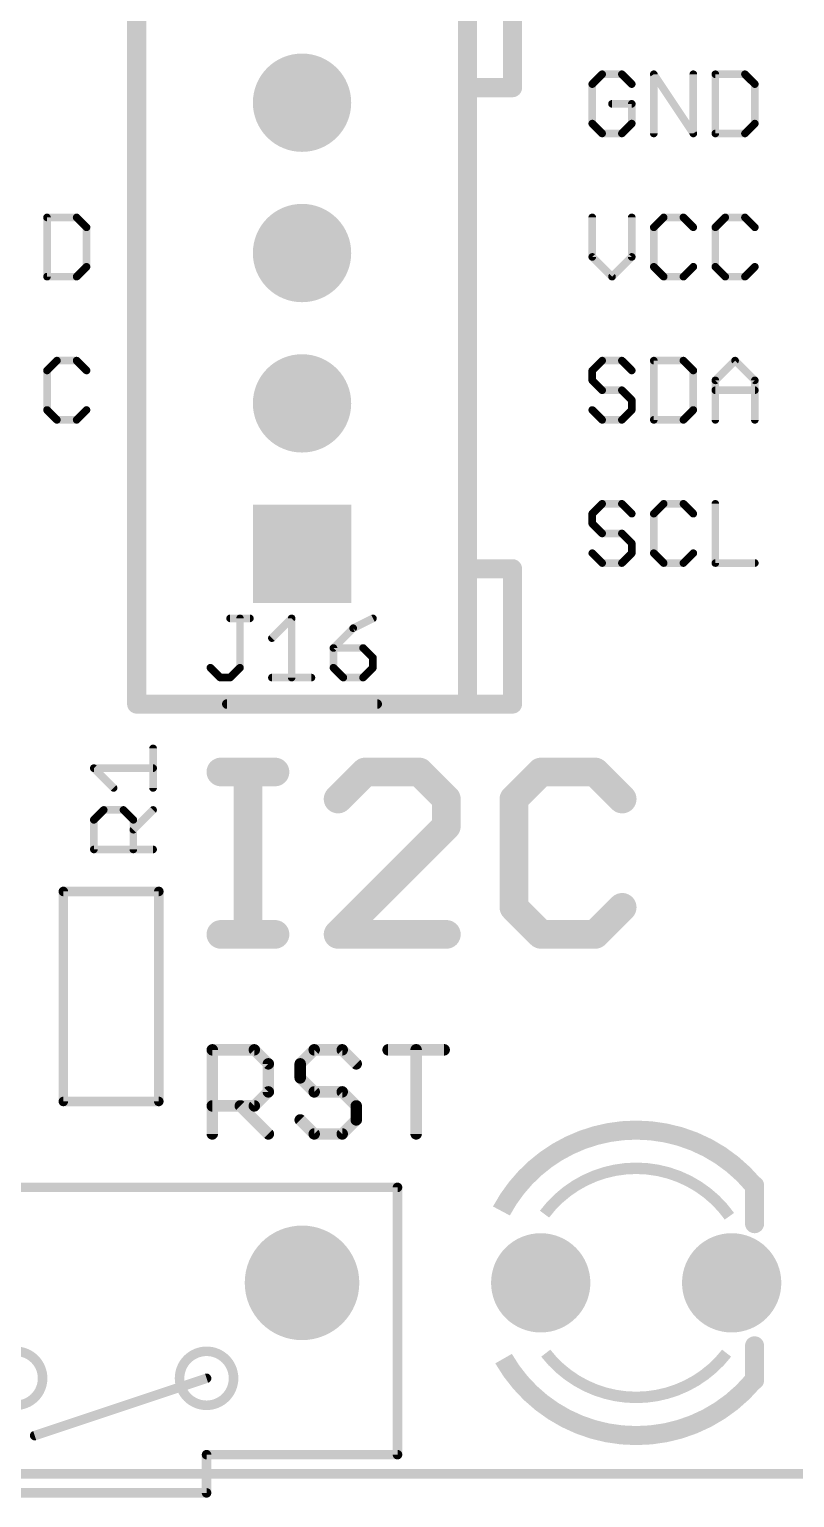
# Model space of a CAD drawing. Header units: inches. Extents: x 0 to 2.7, y -0.05 to 2.1.
# Drawn here: x 0.582 to 0.983, y -0.013 to 0.757 of the extents above; entities that cross this region are included whole.
import ezdxf

# ---------------------------------------------------------------- set-up
doc = ezdxf.new("R2010")
doc.units = ezdxf.units.IN
doc.header["$MEASUREMENT"] = 0
doc.layers.get('0').update_dxf_attribs({"linetype": 'CONTINUOUS'})
for name, color, linetype in [('17', 94, 'CONTINUOUS'), ('21', 251, 'CONTINUOUS'), ('25', 251, 'CONTINUOUS')]:
    doc.layers.add(name, color=color, linetype=linetype)
doc.layers.get('0').off()

# ---------------------------------------------------------------- blocks, each defined once
blk = doc.blocks.new('SQUAREP')
blk.add_solid([(-0.5, -0.5), (0.5, -0.5), (-0.5, 0.5), (0.5, 0.5)])
blk = doc.blocks.new('ROUNDP')
at = {"const_width": 0.5}
blk.add_lwpolyline([(0, -0.25, 1), (0, 0.25, 1), (0, -0.25)], format="xyb", dxfattribs=at)

msp = doc.modelspace()

# ---------------------------------------------------------------- linework, layer by layer
at = {"layer": '21'}
for points, const_width in [([(0.638386, 0.40315), (0.638386, 0.79685)], 0.01), ([(0.811614, 0.725984), (0.811614, 0.79685)], 0.01), ([(0.835236, 0.725984), (0.835236, 0.79685)], 0.01), ([(0.811614, 0.474016), (0.811614, 0.725984)], 0.01), ([(0.811614, 0.725984), (0.835236, 0.725984)], 0.01), ([(0.882171, 0.733026), (0.877, 0.727855)], 0.004), ([(0.892513, 0.733026), (0.882171, 0.733026)], 0.004), ([(0.897684, 0.727855), (0.892513, 0.733026)], 0.004), ([(0.909227, 0.702), (0.909227, 0.733026)], 0.004), ([(0.909227, 0.733026), (0.929912, 0.702)], 0.004), ([(0.929912, 0.702), (0.929912, 0.733026)], 0.004), ([(0.941455, 0.733026), (0.941455, 0.702)], 0.004), ([(0.956968, 0.733026), (0.941455, 0.733026)], 0.004), ([(0.962139, 0.727855), (0.956968, 0.733026)], 0.004), ([(0.877, 0.727855), (0.877, 0.707171)], 0.004), ([(0.962139, 0.707171), (0.962139, 0.727855)], 0.004), ([(0.897684, 0.717513), (0.887342, 0.717513)], 0.004), ([(0.897684, 0.707171), (0.897684, 0.717513)], 0.004), ([(0.877, 0.707171), (0.882171, 0.702)], 0.004), ([(0.892513, 0.702), (0.897684, 0.707171)], 0.004), ([(0.956968, 0.702), (0.962139, 0.707171)], 0.004), ([(0.882171, 0.702), (0.892513, 0.702)], 0.004), ([(0.941455, 0.702), (0.956968, 0.702)], 0.004), ([(0.591455, 0.658026), (0.591455, 0.627)], 0.004), ([(0.606968, 0.658026), (0.591455, 0.658026)], 0.004), ([(0.612139, 0.652855), (0.606968, 0.658026)], 0.004), ([(0.612139, 0.632171), (0.612139, 0.652855)], 0.004), ([(0.877, 0.658026), (0.877, 0.637342)], 0.004), ([(0.897684, 0.637342), (0.897684, 0.658026)], 0.004), ([(0.914398, 0.658026), (0.909227, 0.652855)], 0.004), ([(0.909227, 0.652855), (0.909227, 0.632171)], 0.004), ([(0.924741, 0.658026), (0.914398, 0.658026)], 0.004), ([(0.929912, 0.652855), (0.924741, 0.658026)], 0.004), ([(0.946626, 0.658026), (0.941455, 0.652855)], 0.004), ([(0.941455, 0.652855), (0.941455, 0.632171)], 0.004), ([(0.956968, 0.658026), (0.946626, 0.658026)], 0.004), ([(0.962139, 0.652855), (0.956968, 0.658026)], 0.004), ([(0.877, 0.637342), (0.887342, 0.627)], 0.004), ([(0.887342, 0.627), (0.897684, 0.637342)], 0.004), ([(0.606968, 0.627), (0.612139, 0.632171)], 0.004), ([(0.909227, 0.632171), (0.914398, 0.627)], 0.004), ([(0.924741, 0.627), (0.929912, 0.632171)], 0.004), ([(0.941455, 0.632171), (0.946626, 0.627)], 0.004), ([(0.956968, 0.627), (0.962139, 0.632171)], 0.004), ([(0.591455, 0.627), (0.606968, 0.627)], 0.004), ([(0.914398, 0.627), (0.924741, 0.627)], 0.004), ([(0.946626, 0.627), (0.956968, 0.627)], 0.004), ([(0.596626, 0.583026), (0.591455, 0.577855)], 0.004), ([(0.606968, 0.583026), (0.596626, 0.583026)], 0.004), ([(0.612139, 0.577855), (0.606968, 0.583026)], 0.004), ([(0.882171, 0.583026), (0.877, 0.577855)], 0.004), ([(0.892513, 0.583026), (0.882171, 0.583026)], 0.004), ([(0.897684, 0.577855), (0.892513, 0.583026)], 0.004), ([(0.909227, 0.583026), (0.909227, 0.552)], 0.004), ([(0.924741, 0.583026), (0.909227, 0.583026)], 0.004), ([(0.929912, 0.577855), (0.924741, 0.583026)], 0.004), ([(0.941455, 0.572684), (0.951797, 0.583026)], 0.004), ([(0.951797, 0.583026), (0.962139, 0.572684)], 0.004), ([(0.591455, 0.577855), (0.591455, 0.557171)], 0.004), ([(0.877, 0.577855), (0.877, 0.572684)], 0.004), ([(0.929912, 0.557171), (0.929912, 0.577855)], 0.004), ([(0.877, 0.572684), (0.882171, 0.567513)], 0.004), ([(0.882171, 0.567513), (0.892513, 0.567513)], 0.004), ([(0.892513, 0.567513), (0.897684, 0.562342)], 0.004), ([(0.941455, 0.552), (0.941455, 0.572684)], 0.004), ([(0.941455, 0.567513), (0.962139, 0.567513)], 0.004), ([(0.962139, 0.572684), (0.962139, 0.552)], 0.004), ([(0.897684, 0.562342), (0.897684, 0.557171)], 0.004), ([(0.591455, 0.557171), (0.596626, 0.552)], 0.004), ([(0.596626, 0.552), (0.606968, 0.552)], 0.004), ([(0.606968, 0.552), (0.612139, 0.557171)], 0.004), ([(0.882171, 0.552), (0.877, 0.557171)], 0.004), ([(0.892513, 0.552), (0.882171, 0.552)], 0.004), ([(0.897684, 0.557171), (0.892513, 0.552)], 0.004), ([(0.909227, 0.552), (0.924741, 0.552)], 0.004), ([(0.924741, 0.552), (0.929912, 0.557171)], 0.004), ([(0.882171, 0.508026), (0.877, 0.502855)], 0.004), ([(0.892513, 0.508026), (0.882171, 0.508026)], 0.004), ([(0.897684, 0.502855), (0.892513, 0.508026)], 0.004), ([(0.914398, 0.508026), (0.909227, 0.502855)], 0.004), ([(0.924741, 0.508026), (0.914398, 0.508026)], 0.004), ([(0.929912, 0.502855), (0.924741, 0.508026)], 0.004), ([(0.941455, 0.508026), (0.941455, 0.477)], 0.004), ([(0.877, 0.502855), (0.877, 0.497684)], 0.004), ([(0.909227, 0.502855), (0.909227, 0.482171)], 0.004), ([(0.877, 0.497684), (0.882171, 0.492513)], 0.004), ([(0.882171, 0.492513), (0.892513, 0.492513)], 0.004), ([(0.892513, 0.492513), (0.897684, 0.487342)], 0.004), ([(0.897684, 0.487342), (0.897684, 0.482171)], 0.004), ([(0.811614, 0.40315), (0.811614, 0.474016)], 0.01), ([(0.835236, 0.474016), (0.811614, 0.474016)], 0.01), ([(0.835236, 0.40315), (0.835236, 0.474016)], 0.01), ([(0.882171, 0.477), (0.877, 0.482171)], 0.004), ([(0.892513, 0.477), (0.882171, 0.477)], 0.004), ([(0.897684, 0.482171), (0.892513, 0.477)], 0.004), ([(0.909227, 0.482171), (0.914398, 0.477)], 0.004), ([(0.914398, 0.477), (0.924741, 0.477)], 0.004), ([(0.924741, 0.477), (0.929912, 0.482171)], 0.004), ([(0.941455, 0.477), (0.962139, 0.477)], 0.004), ([(0.638386, 0.40315), (0.811614, 0.40315)], 0.01), ([(0.811614, 0.40315), (0.835236, 0.40315)], 0.01), ([(0.68563, 0.40315), (0.76437, 0.40315)], 0.005), ([(0.6825, 0.367573), (0.710858, 0.367573)], 0.015), ([(0.696679, 0.2825), (0.696679, 0.367573)], 0.015), ([(0.758064, 0.367573), (0.743886, 0.353394)], 0.015), ([(0.786422, 0.367573), (0.758064, 0.367573)], 0.015), ([(0.800601, 0.353394), (0.786422, 0.367573)], 0.015), ([(0.850143, 0.367573), (0.835964, 0.353394)], 0.015), ([(0.878501, 0.367573), (0.850143, 0.367573)], 0.015), ([(0.892679, 0.353394), (0.878501, 0.367573)], 0.015), ([(0.800601, 0.339215), (0.800601, 0.353394)], 0.015), ([(0.835964, 0.353394), (0.835964, 0.296679)], 0.015), ([(0.743886, 0.2825), (0.800601, 0.339215)], 0.015), ([(0.6, 0.195), (0.6, 0.305)], 0.005), ([(0.6, 0.305), (0.65, 0.305)], 0.005), ([(0.65, 0.305), (0.65, 0.195)], 0.005), ([(0.835964, 0.296679), (0.850143, 0.2825)], 0.015), ([(0.878501, 0.2825), (0.892679, 0.296679)], 0.015), ([(0.6825, 0.2825), (0.710858, 0.2825)], 0.015), ([(0.800601, 0.2825), (0.743886, 0.2825)], 0.015), ([(0.850143, 0.2825), (0.878501, 0.2825)], 0.015), ([(0.65, 0.195), (0.6, 0.195)], 0.005), ([(0.962, 0.151), (0.962, 0.131)], 0.01), ([(0.475, 0.15), (0.775, 0.15)], 0.005), ([(0.775, 0.15), (0.775, 0.01)], 0.005), ([(0.962, 0.049), (0.962, 0.067)], 0.01), ([(0.675, 0.05), (0.585, 0.02)], 0.005), ([(0.775, 0.01), (0.675, 0.01)], 0.005), ([(0.675, 0.01), (0.675, -0.01)], 0.005), ([(2.6, 0), (0, 0)], 0.005), ([(0.675, -0.01), (0.575, -0.01)], 0.005)]:
    msp.add_lwpolyline(points, dxfattribs=dict(at, const_width=const_width))
for points, const_width in [([(0.814114, 0.725984, 1), (0.809114, 0.725984)], 0.005), ([(0.811614, 0.728484, 1), (0.811614, 0.723484)], 0.005), ([(0.835236, 0.723484, 1), (0.835236, 0.728484)], 0.005), ([(0.882171, 0.734026, 1), (0.882171, 0.732026)], 0.002), ([(0.882878, 0.732319, 1), (0.881464, 0.733734)], 0.002), ([(0.89322, 0.733734, 1), (0.891806, 0.732319)], 0.002), ([(0.892513, 0.732026, 1), (0.892513, 0.734026)], 0.002), ([(0.91006, 0.733581, 1), (0.908395, 0.732472)], 0.002), ([(0.910227, 0.733026, 1), (0.908227, 0.733026)], 0.002), ([(0.930912, 0.733026, 1), (0.928912, 0.733026)], 0.002), ([(0.942455, 0.733026, 1), (0.940455, 0.733026)], 0.002), ([(0.941455, 0.734026, 1), (0.941455, 0.732026)], 0.002), ([(0.957675, 0.733734, 1), (0.956261, 0.732319)], 0.002), ([(0.956968, 0.732026, 1), (0.956968, 0.734026)], 0.002), ([(0.809114, 0.725984, 1), (0.814114, 0.725984)], 0.005), ([(0.832736, 0.725984, 1), (0.837736, 0.725984)], 0.005), ([(0.878, 0.727855, 1), (0.876, 0.727855)], 0.002), ([(0.876293, 0.728562, 1), (0.877707, 0.727148)], 0.002), ([(0.896977, 0.727148, 1), (0.898391, 0.728562)], 0.002), ([(0.963139, 0.727855, 1), (0.961139, 0.727855)], 0.002), ([(0.961432, 0.727148, 1), (0.962846, 0.728562)], 0.002), ([(0.887342, 0.718513, 1), (0.887342, 0.716513)], 0.002), ([(0.898684, 0.717513, 1), (0.896684, 0.717513)], 0.002), ([(0.897684, 0.716513, 1), (0.897684, 0.718513)], 0.002), ([(0.877707, 0.707878, 1), (0.876293, 0.706464)], 0.002), ([(0.876, 0.707171, 1), (0.878, 0.707171)], 0.002), ([(0.896684, 0.707171, 1), (0.898684, 0.707171)], 0.002), ([(0.898391, 0.706464, 1), (0.896977, 0.707878)], 0.002), ([(0.961139, 0.707171, 1), (0.963139, 0.707171)], 0.002), ([(0.962846, 0.706464, 1), (0.961432, 0.707878)], 0.002), ([(0.882171, 0.703, 1), (0.882171, 0.701)], 0.002), ([(0.881464, 0.701293, 1), (0.882878, 0.702707)], 0.002), ([(0.891806, 0.702707, 1), (0.89322, 0.701293)], 0.002), ([(0.892513, 0.701, 1), (0.892513, 0.703)], 0.002), ([(0.908227, 0.702, 1), (0.910227, 0.702)], 0.002), ([(0.928912, 0.702, 1), (0.930912, 0.702)], 0.002), ([(0.92908, 0.701445, 1), (0.930744, 0.702555)], 0.002), ([(0.941455, 0.703, 1), (0.941455, 0.701)], 0.002), ([(0.940455, 0.702, 1), (0.942455, 0.702)], 0.002), ([(0.956261, 0.702707, 1), (0.957675, 0.701293)], 0.002), ([(0.956968, 0.701, 1), (0.956968, 0.703)], 0.002), ([(0.592455, 0.658026, 1), (0.590455, 0.658026)], 0.002), ([(0.591455, 0.659026, 1), (0.591455, 0.657026)], 0.002), ([(0.607675, 0.658734, 1), (0.606261, 0.657319)], 0.002), ([(0.606968, 0.657026, 1), (0.606968, 0.659026)], 0.002), ([(0.613139, 0.652855, 1), (0.611139, 0.652855)], 0.002), ([(0.611432, 0.652148, 1), (0.612846, 0.653562)], 0.002), ([(0.878, 0.658026, 1), (0.876, 0.658026)], 0.002), ([(0.898684, 0.658026, 1), (0.896684, 0.658026)], 0.002), ([(0.910227, 0.652855, 1), (0.908227, 0.652855)], 0.002), ([(0.90852, 0.653562, 1), (0.909935, 0.652148)], 0.002), ([(0.914398, 0.659026, 1), (0.914398, 0.657026)], 0.002), ([(0.915106, 0.657319, 1), (0.913691, 0.658734)], 0.002), ([(0.925448, 0.658734, 1), (0.924034, 0.657319)], 0.002), ([(0.924741, 0.657026, 1), (0.924741, 0.659026)], 0.002), ([(0.929205, 0.652148, 1), (0.930619, 0.653562)], 0.002), ([(0.942455, 0.652855, 1), (0.940455, 0.652855)], 0.002), ([(0.940748, 0.653562, 1), (0.942162, 0.652148)], 0.002), ([(0.946626, 0.659026, 1), (0.946626, 0.657026)], 0.002), ([(0.947333, 0.657319, 1), (0.945919, 0.658734)], 0.002), ([(0.957675, 0.658734, 1), (0.956261, 0.657319)], 0.002), ([(0.956968, 0.657026, 1), (0.956968, 0.659026)], 0.002), ([(0.961432, 0.652148, 1), (0.962846, 0.653562)], 0.002), ([(0.877707, 0.638049, 1), (0.876293, 0.636635)], 0.002), ([(0.876, 0.637342, 1), (0.878, 0.637342)], 0.002), ([(0.896684, 0.637342, 1), (0.898684, 0.637342)], 0.002), ([(0.898391, 0.636635, 1), (0.896977, 0.638049)], 0.002), ([(0.611139, 0.632171, 1), (0.613139, 0.632171)], 0.002), ([(0.612846, 0.631464, 1), (0.611432, 0.632878)], 0.002), ([(0.909935, 0.632878, 1), (0.90852, 0.631464)], 0.002), ([(0.908227, 0.632171, 1), (0.910227, 0.632171)], 0.002), ([(0.930619, 0.631464, 1), (0.929205, 0.632878)], 0.002), ([(0.942162, 0.632878, 1), (0.940748, 0.631464)], 0.002), ([(0.940455, 0.632171, 1), (0.942455, 0.632171)], 0.002), ([(0.962846, 0.631464, 1), (0.961432, 0.632878)], 0.002), ([(0.591455, 0.628, 1), (0.591455, 0.626)], 0.002), ([(0.590455, 0.627, 1), (0.592455, 0.627)], 0.002), ([(0.606261, 0.627707, 1), (0.607675, 0.626293)], 0.002), ([(0.606968, 0.626, 1), (0.606968, 0.628)], 0.002), ([(0.886635, 0.627707, 1), (0.888049, 0.626293)], 0.002), ([(0.886635, 0.626293, 1), (0.888049, 0.627707)], 0.002), ([(0.914398, 0.628, 1), (0.914398, 0.626)], 0.002), ([(0.913691, 0.626293, 1), (0.915106, 0.627707)], 0.002), ([(0.924034, 0.627707, 1), (0.925448, 0.626293)], 0.002), ([(0.924741, 0.626, 1), (0.924741, 0.628)], 0.002), ([(0.946626, 0.628, 1), (0.946626, 0.626)], 0.002), ([(0.945919, 0.626293, 1), (0.947333, 0.627707)], 0.002), ([(0.956261, 0.627707, 1), (0.957675, 0.626293)], 0.002), ([(0.956968, 0.626, 1), (0.956968, 0.628)], 0.002), ([(0.596626, 0.584026, 1), (0.596626, 0.582026)], 0.002), ([(0.597333, 0.582319, 1), (0.595919, 0.583734)], 0.002), ([(0.607675, 0.583734, 1), (0.606261, 0.582319)], 0.002), ([(0.606968, 0.582026, 1), (0.606968, 0.584026)], 0.002), ([(0.882171, 0.584026, 1), (0.882171, 0.582026)], 0.002), ([(0.882878, 0.582319, 1), (0.881464, 0.583734)], 0.002), ([(0.89322, 0.583734, 1), (0.891806, 0.582319)], 0.002), ([(0.892513, 0.582026, 1), (0.892513, 0.584026)], 0.002), ([(0.910227, 0.583026, 1), (0.908227, 0.583026)], 0.002), ([(0.909227, 0.584026, 1), (0.909227, 0.582026)], 0.002), ([(0.925448, 0.583734, 1), (0.924034, 0.582319)], 0.002), ([(0.924741, 0.582026, 1), (0.924741, 0.584026)], 0.002), ([(0.952504, 0.583734, 1), (0.95109, 0.582319)], 0.002), ([(0.952504, 0.582319, 1), (0.95109, 0.583734)], 0.002), ([(0.592455, 0.577855, 1), (0.590455, 0.577855)], 0.002), ([(0.590748, 0.578562, 1), (0.592162, 0.577148)], 0.002), ([(0.611432, 0.577148, 1), (0.612846, 0.578562)], 0.002), ([(0.878, 0.577855, 1), (0.876, 0.577855)], 0.002), ([(0.876293, 0.578562, 1), (0.877707, 0.577148)], 0.002), ([(0.896977, 0.577148, 1), (0.898391, 0.578562)], 0.002), ([(0.930912, 0.577855, 1), (0.928912, 0.577855)], 0.002), ([(0.929205, 0.577148, 1), (0.930619, 0.578562)], 0.002), ([(0.877707, 0.573391, 1), (0.876293, 0.571977)], 0.002), ([(0.876, 0.572684, 1), (0.878, 0.572684)], 0.002), ([(0.882171, 0.568513, 1), (0.882171, 0.566513)], 0.002), ([(0.881464, 0.566806, 1), (0.882878, 0.56822)], 0.002), ([(0.89322, 0.56822, 1), (0.891806, 0.566806)], 0.002), ([(0.892513, 0.566513, 1), (0.892513, 0.568513)], 0.002), ([(0.942455, 0.572684, 1), (0.940455, 0.572684)], 0.002), ([(0.940748, 0.573391, 1), (0.942162, 0.571977)], 0.002), ([(0.941455, 0.568513, 1), (0.941455, 0.566513)], 0.002), ([(0.963139, 0.572684, 1), (0.961139, 0.572684)], 0.002), ([(0.961432, 0.571977, 1), (0.962846, 0.573391)], 0.002), ([(0.962139, 0.566513, 1), (0.962139, 0.568513)], 0.002), ([(0.898684, 0.562342, 1), (0.896684, 0.562342)], 0.002), ([(0.896977, 0.561635, 1), (0.898391, 0.563049)], 0.002), ([(0.592162, 0.557878, 1), (0.590748, 0.556464)], 0.002), ([(0.590455, 0.557171, 1), (0.592455, 0.557171)], 0.002), ([(0.596626, 0.553, 1), (0.596626, 0.551)], 0.002), ([(0.595919, 0.551293, 1), (0.597333, 0.552707)], 0.002), ([(0.606261, 0.552707, 1), (0.607675, 0.551293)], 0.002), ([(0.606968, 0.551, 1), (0.606968, 0.553)], 0.002), ([(0.612846, 0.556464, 1), (0.611432, 0.557878)], 0.002), ([(0.877707, 0.557878, 1), (0.876293, 0.556464)], 0.002), ([(0.882171, 0.553, 1), (0.882171, 0.551)], 0.002), ([(0.881464, 0.551293, 1), (0.882878, 0.552707)], 0.002), ([(0.891806, 0.552707, 1), (0.89322, 0.551293)], 0.002), ([(0.892513, 0.551, 1), (0.892513, 0.553)], 0.002), ([(0.896684, 0.557171, 1), (0.898684, 0.557171)], 0.002), ([(0.898391, 0.556464, 1), (0.896977, 0.557878)], 0.002), ([(0.909227, 0.553, 1), (0.909227, 0.551)], 0.002), ([(0.924034, 0.552707, 1), (0.925448, 0.551293)], 0.002), ([(0.924741, 0.551, 1), (0.924741, 0.553)], 0.002), ([(0.928912, 0.557171, 1), (0.930912, 0.557171)], 0.002), ([(0.930619, 0.556464, 1), (0.929205, 0.557878)], 0.002), ([(0.908227, 0.552, 1), (0.910227, 0.552)], 0.002), ([(0.940455, 0.552, 1), (0.942455, 0.552)], 0.002), ([(0.961139, 0.552, 1), (0.963139, 0.552)], 0.002), ([(0.882171, 0.509026, 1), (0.882171, 0.507026)], 0.002), ([(0.882878, 0.507319, 1), (0.881464, 0.508734)], 0.002), ([(0.89322, 0.508734, 1), (0.891806, 0.507319)], 0.002), ([(0.892513, 0.507026, 1), (0.892513, 0.509026)], 0.002), ([(0.914398, 0.509026, 1), (0.914398, 0.507026)], 0.002), ([(0.915106, 0.507319, 1), (0.913691, 0.508734)], 0.002), ([(0.925448, 0.508734, 1), (0.924034, 0.507319)], 0.002), ([(0.924741, 0.507026, 1), (0.924741, 0.509026)], 0.002), ([(0.942455, 0.508026, 1), (0.940455, 0.508026)], 0.002), ([(0.878, 0.502855, 1), (0.876, 0.502855)], 0.002), ([(0.876293, 0.503562, 1), (0.877707, 0.502148)], 0.002), ([(0.896977, 0.502148, 1), (0.898391, 0.503562)], 0.002), ([(0.910227, 0.502855, 1), (0.908227, 0.502855)], 0.002), ([(0.90852, 0.503562, 1), (0.909935, 0.502148)], 0.002), ([(0.929205, 0.502148, 1), (0.930619, 0.503562)], 0.002), ([(0.877707, 0.498391, 1), (0.876293, 0.496977)], 0.002), ([(0.876, 0.497684, 1), (0.878, 0.497684)], 0.002), ([(0.882171, 0.493513, 1), (0.882171, 0.491513)], 0.002), ([(0.881464, 0.491806, 1), (0.882878, 0.49322)], 0.002), ([(0.89322, 0.49322, 1), (0.891806, 0.491806)], 0.002), ([(0.892513, 0.491513, 1), (0.892513, 0.493513)], 0.002), ([(0.898684, 0.487342, 1), (0.896684, 0.487342)], 0.002), ([(0.896977, 0.486635, 1), (0.898391, 0.488049)], 0.002), ([(0.814114, 0.474016, 1), (0.809114, 0.474016)], 0.005), ([(0.811614, 0.476516, 1), (0.811614, 0.471516)], 0.005), ([(0.837736, 0.474016, 1), (0.832736, 0.474016)], 0.005), ([(0.835236, 0.471516, 1), (0.835236, 0.476516)], 0.005), ([(0.877707, 0.482878, 1), (0.876293, 0.481464)], 0.002), ([(0.882171, 0.478, 1), (0.882171, 0.476)], 0.002), ([(0.881464, 0.476293, 1), (0.882878, 0.477707)], 0.002), ([(0.891806, 0.477707, 1), (0.89322, 0.476293)], 0.002), ([(0.892513, 0.476, 1), (0.892513, 0.478)], 0.002), ([(0.896684, 0.482171, 1), (0.898684, 0.482171)], 0.002), ([(0.898391, 0.481464, 1), (0.896977, 0.482878)], 0.002), ([(0.909935, 0.482878, 1), (0.90852, 0.481464)], 0.002), ([(0.908227, 0.482171, 1), (0.910227, 0.482171)], 0.002), ([(0.914398, 0.478, 1), (0.914398, 0.476)], 0.002), ([(0.913691, 0.476293, 1), (0.915106, 0.477707)], 0.002), ([(0.924034, 0.477707, 1), (0.925448, 0.476293)], 0.002), ([(0.924741, 0.476, 1), (0.924741, 0.478)], 0.002), ([(0.930619, 0.481464, 1), (0.929205, 0.482878)], 0.002), ([(0.941455, 0.478, 1), (0.941455, 0.476)], 0.002), ([(0.940455, 0.477, 1), (0.942455, 0.477)], 0.002), ([(0.962139, 0.476, 1), (0.962139, 0.478)], 0.002), ([(0.809114, 0.474016, 1), (0.814114, 0.474016)], 0.005), ([(0.638386, 0.40565, 1), (0.638386, 0.40065)], 0.005), ([(0.811614, 0.40565, 1), (0.811614, 0.40065)], 0.005), ([(0.811614, 0.40065, 1), (0.811614, 0.40565)], 0.005), ([(0.835236, 0.40065, 1), (0.835236, 0.40565)], 0.005), ([(0.635886, 0.40315, 1), (0.640886, 0.40315)], 0.005), ([(0.68563, 0.4044, 1), (0.68563, 0.4019)], 0.0025), ([(0.76437, 0.4019, 1), (0.76437, 0.4044)], 0.0025), ([(0.809114, 0.40315, 1), (0.814114, 0.40315)], 0.005), ([(0.832736, 0.40315, 1), (0.837736, 0.40315)], 0.005), ([(0.6825, 0.371323, 1), (0.6825, 0.363823)], 0.0075), ([(0.700429, 0.367573, 1), (0.692929, 0.367573)], 0.0075), ([(0.710858, 0.363823, 1), (0.710858, 0.371323)], 0.0075), ([(0.758064, 0.371323, 1), (0.758064, 0.363823)], 0.0075), ([(0.760716, 0.364921, 1), (0.755413, 0.370224)], 0.0075), ([(0.789074, 0.370224, 1), (0.78377, 0.364921)], 0.0075), ([(0.786422, 0.363823, 1), (0.786422, 0.371323)], 0.0075), ([(0.850143, 0.371323, 1), (0.850143, 0.363823)], 0.0075), ([(0.852795, 0.364921, 1), (0.847491, 0.370224)], 0.0075), ([(0.881152, 0.370224, 1), (0.875849, 0.364921)], 0.0075), ([(0.878501, 0.363823, 1), (0.878501, 0.371323)], 0.0075), ([(0.741234, 0.356045, 1), (0.746537, 0.350742)], 0.0075), ([(0.804351, 0.353394, 1), (0.796851, 0.353394)], 0.0075), ([(0.797949, 0.350742, 1), (0.803252, 0.356045)], 0.0075), ([(0.839714, 0.353394, 1), (0.832214, 0.353394)], 0.0075), ([(0.833313, 0.356045, 1), (0.838616, 0.350742)], 0.0075), ([(0.890028, 0.350742, 1), (0.895331, 0.356045)], 0.0075), ([(0.803252, 0.336563, 1), (0.797949, 0.341867)], 0.0075), ([(0.796851, 0.339215, 1), (0.804351, 0.339215)], 0.0075), ([(0.60125, 0.305, 1), (0.59875, 0.305)], 0.0025), ([(0.6, 0.30625, 1), (0.6, 0.30375)], 0.0025), ([(0.65125, 0.305, 1), (0.64875, 0.305)], 0.0025), ([(0.65, 0.30375, 1), (0.65, 0.30625)], 0.0025), ([(0.832214, 0.296679, 1), (0.839714, 0.296679)], 0.0075), ([(0.838616, 0.29933, 1), (0.833313, 0.294027)], 0.0075), ([(0.895331, 0.294027, 1), (0.890028, 0.29933)], 0.0075), ([(0.6825, 0.28625, 1), (0.6825, 0.27875)], 0.0075), ([(0.692929, 0.2825, 1), (0.700429, 0.2825)], 0.0075), ([(0.710858, 0.27875, 1), (0.710858, 0.28625)], 0.0075), ([(0.741234, 0.285152, 1), (0.746537, 0.279848)], 0.0075), ([(0.743886, 0.28625, 1), (0.743886, 0.27875)], 0.0075), ([(0.800601, 0.27875, 1), (0.800601, 0.28625)], 0.0075), ([(0.850143, 0.28625, 1), (0.850143, 0.27875)], 0.0075), ([(0.847491, 0.279848, 1), (0.852795, 0.285152)], 0.0075), ([(0.875849, 0.285152, 1), (0.881152, 0.279848)], 0.0075), ([(0.878501, 0.27875, 1), (0.878501, 0.28625)], 0.0075), ([(0.6, 0.19625, 1), (0.6, 0.19375)], 0.0025), ([(0.59875, 0.195, 1), (0.60125, 0.195)], 0.0025), ([(0.64875, 0.195, 1), (0.65125, 0.195)], 0.0025), ([(0.65, 0.19375, 1), (0.65, 0.19625)], 0.0025), ([(0.9, 0.18, 0.276981), (0.829413, 0.137646)], 0.01), ([(0.961457, 0.151217, 0.222579), (0.9, 0.18)], 0.01), ([(0.9, 0.16, 0.236068), (0.852, 0.136)], 0.006), ([(0.948823, 0.134874, 0.242209), (0.9, 0.16)], 0.006), ([(0.9645, 0.151, 1), (0.9595, 0.151)], 0.005), ([(0.77625, 0.15, 1), (0.77375, 0.15)], 0.0025), ([(0.775, 0.14875, 1), (0.775, 0.15125)], 0.0025), ([(0.9595, 0.131, 1), (0.9645, 0.131)], 0.005), ([(0.9645, 0.067, 1), (0.9595, 0.067)], 0.005), ([(0.575, 0.035858, 1), (0.575, 0.064142, 1), (0.575, 0.035858)], 0.005), ([(0.675, 0.035858, 1), (0.675, 0.064142, 1), (0.675, 0.035858)], 0.005), ([(0.830539, 0.060307, 0.269143), (0.9, 0.02)], 0.01), ([(0.852638, 0.063165, 0.231451), (0.9, 0.04)], 0.006), ([(0.9, 0.04, 0.231451), (0.947362, 0.063165)], 0.006), ([(0.675395, 0.048814, 1), (0.674605, 0.051186)], 0.0025), ([(0.9, 0.02, 0.22061), (0.961071, 0.048323)], 0.01), ([(0.9595, 0.049, 1), (0.9645, 0.049)], 0.005), ([(0.584605, 0.021186, 1), (0.585395, 0.018814)], 0.0025), ([(0.675, 0.01125, 1), (0.675, 0.00875)], 0.0025), ([(0.67625, 0.01, 1), (0.67375, 0.01)], 0.0025), ([(0.77375, 0.01, 1), (0.77625, 0.01)], 0.0025), ([(0.775, 0.00875, 1), (0.775, 0.01125)], 0.0025), ([(0.675, -0.01125, 1), (0.675, -0.00875)], 0.0025), ([(0.67375, -0.01, 1), (0.67625, -0.01)], 0.0025)]:
    msp.add_lwpolyline(points, format="xyb", dxfattribs=dict(at, const_width=const_width))
at = {"layer": '25'}
for points, const_width in [([(0.687342, 0.448026), (0.697684, 0.448026)], 0.004), ([(0.692513, 0.422171), (0.692513, 0.448026)], 0.004), ([(0.709227, 0.437684), (0.71957, 0.448026)], 0.004), ([(0.71957, 0.448026), (0.71957, 0.417)], 0.004), ([(0.762139, 0.448026), (0.751797, 0.442855)], 0.004), ([(0.751797, 0.442855), (0.741455, 0.432513)], 0.004), ([(0.741455, 0.432513), (0.741455, 0.422171)], 0.004), ([(0.756968, 0.432513), (0.741455, 0.432513)], 0.004), ([(0.762139, 0.427342), (0.756968, 0.432513)], 0.004), ([(0.677, 0.422171), (0.682171, 0.417)], 0.004), ([(0.687342, 0.417), (0.692513, 0.422171)], 0.004), ([(0.741455, 0.422171), (0.746626, 0.417)], 0.004), ([(0.756968, 0.417), (0.762139, 0.422171)], 0.004), ([(0.762139, 0.422171), (0.762139, 0.427342)], 0.004), ([(0.682171, 0.417), (0.687342, 0.417)], 0.004), ([(0.709227, 0.417), (0.729912, 0.417)], 0.004), ([(0.746626, 0.417), (0.756968, 0.417)], 0.004), ([(0.647, 0.359227), (0.647, 0.379912)], 0.004), ([(0.626316, 0.359227), (0.615974, 0.36957)], 0.004), ([(0.615974, 0.36957), (0.647, 0.36957)], 0.004), ([(0.615974, 0.342513), (0.621145, 0.347684)], 0.004), ([(0.621145, 0.347684), (0.631487, 0.347684)], 0.004), ([(0.631487, 0.347684), (0.636658, 0.342513)], 0.004), ([(0.636658, 0.337342), (0.647, 0.347684)], 0.004), ([(0.615974, 0.327), (0.615974, 0.342513)], 0.004), ([(0.636658, 0.342513), (0.636658, 0.327)], 0.004), ([(0.647, 0.327), (0.615974, 0.327)], 0.004), ([(0.678, 0.178), (0.678, 0.222038)], 0.006), ([(0.678, 0.222038), (0.700019, 0.222038)], 0.006), ([(0.700019, 0.222038), (0.707358, 0.214698)], 0.006), ([(0.731379, 0.222038), (0.724039, 0.214698)], 0.006), ([(0.746058, 0.222038), (0.731379, 0.222038)], 0.006), ([(0.753398, 0.214698), (0.746058, 0.222038)], 0.006), ([(0.770078, 0.222038), (0.799437, 0.222038)], 0.006), ([(0.784758, 0.178), (0.784758, 0.222038)], 0.006), ([(0.707358, 0.214698), (0.707358, 0.200019)], 0.006), ([(0.724039, 0.214698), (0.724039, 0.207358)], 0.006), ([(0.724039, 0.207358), (0.731379, 0.200019)], 0.006), ([(0.707358, 0.200019), (0.700019, 0.192679)], 0.006), ([(0.731379, 0.200019), (0.746058, 0.200019)], 0.006), ([(0.746058, 0.200019), (0.753398, 0.192679)], 0.006), ([(0.700019, 0.192679), (0.678, 0.192679)], 0.006), ([(0.692679, 0.192679), (0.707358, 0.178)], 0.006), ([(0.753398, 0.192679), (0.753398, 0.18534)], 0.006), ([(0.731379, 0.178), (0.724039, 0.18534)], 0.006), ([(0.753398, 0.18534), (0.746058, 0.178)], 0.006), ([(0.746058, 0.178), (0.731379, 0.178)], 0.006)]:
    msp.add_lwpolyline(points, dxfattribs=dict(at, const_width=const_width))
for points, const_width in [([(0.687342, 0.449026, 1), (0.687342, 0.447026)], 0.002), ([(0.693513, 0.448026, 1), (0.691513, 0.448026)], 0.002), ([(0.697684, 0.447026, 1), (0.697684, 0.449026)], 0.002), ([(0.72057, 0.448026, 1), (0.71857, 0.448026)], 0.002), ([(0.720277, 0.447319, 1), (0.718863, 0.448734)], 0.002), ([(0.762586, 0.447132, 1), (0.761692, 0.448921)], 0.002), ([(0.70852, 0.438391, 1), (0.709935, 0.436977)], 0.002), ([(0.75135, 0.44375, 1), (0.752244, 0.441961)], 0.002), ([(0.752504, 0.442148, 1), (0.75109, 0.443562)], 0.002), ([(0.742455, 0.432513, 1), (0.740455, 0.432513)], 0.002), ([(0.741455, 0.433513, 1), (0.741455, 0.431513)], 0.002), ([(0.740748, 0.43322, 1), (0.742162, 0.431806)], 0.002), ([(0.757675, 0.43322, 1), (0.756261, 0.431806)], 0.002), ([(0.756968, 0.431513, 1), (0.756968, 0.433513)], 0.002), ([(0.677707, 0.422878, 1), (0.676293, 0.421464)], 0.002), ([(0.691513, 0.422171, 1), (0.693513, 0.422171)], 0.002), ([(0.69322, 0.421464, 1), (0.691806, 0.422878)], 0.002), ([(0.742162, 0.422878, 1), (0.740748, 0.421464)], 0.002), ([(0.740455, 0.422171, 1), (0.742455, 0.422171)], 0.002), ([(0.763139, 0.427342, 1), (0.761139, 0.427342)], 0.002), ([(0.761139, 0.422171, 1), (0.763139, 0.422171)], 0.002), ([(0.761432, 0.426635, 1), (0.762846, 0.428049)], 0.002), ([(0.762846, 0.421464, 1), (0.761432, 0.422878)], 0.002), ([(0.682171, 0.418, 1), (0.682171, 0.416)], 0.002), ([(0.681464, 0.416293, 1), (0.682878, 0.417707)], 0.002), ([(0.686635, 0.417707, 1), (0.688049, 0.416293)], 0.002), ([(0.687342, 0.416, 1), (0.687342, 0.418)], 0.002), ([(0.709227, 0.418, 1), (0.709227, 0.416)], 0.002), ([(0.71857, 0.417, 1), (0.72057, 0.417)], 0.002), ([(0.729912, 0.416, 1), (0.729912, 0.418)], 0.002), ([(0.746626, 0.418, 1), (0.746626, 0.416)], 0.002), ([(0.745919, 0.416293, 1), (0.747333, 0.417707)], 0.002), ([(0.756261, 0.417707, 1), (0.757675, 0.416293)], 0.002), ([(0.756968, 0.416, 1), (0.756968, 0.418)], 0.002), ([(0.648, 0.379912, 1), (0.646, 0.379912)], 0.002), ([(0.616681, 0.370277, 1), (0.615266, 0.368863)], 0.002), ([(0.615974, 0.37057, 1), (0.615974, 0.36857)], 0.002), ([(0.647, 0.36857, 1), (0.647, 0.37057)], 0.002), ([(0.625609, 0.35852, 1), (0.627023, 0.359935)], 0.002), ([(0.646, 0.359227, 1), (0.648, 0.359227)], 0.002), ([(0.621145, 0.348684, 1), (0.621145, 0.346684)], 0.002), ([(0.621852, 0.346977, 1), (0.620438, 0.348391)], 0.002), ([(0.632194, 0.348391, 1), (0.63078, 0.346977)], 0.002), ([(0.631487, 0.346684, 1), (0.631487, 0.348684)], 0.002), ([(0.647707, 0.346977, 1), (0.646293, 0.348391)], 0.002), ([(0.615266, 0.34322, 1), (0.616681, 0.341806)], 0.002), ([(0.616974, 0.342513, 1), (0.614974, 0.342513)], 0.002), ([(0.637658, 0.342513, 1), (0.635658, 0.342513)], 0.002), ([(0.635951, 0.338049, 1), (0.637365, 0.336635)], 0.002), ([(0.635951, 0.341806, 1), (0.637365, 0.34322)], 0.002), ([(0.615974, 0.328, 1), (0.615974, 0.326)], 0.002), ([(0.614974, 0.327, 1), (0.616974, 0.327)], 0.002), ([(0.635658, 0.327, 1), (0.637658, 0.327)], 0.002), ([(0.647, 0.326, 1), (0.647, 0.328)], 0.002), ([(0.6795, 0.222038, 1), (0.6765, 0.222038)], 0.003), ([(0.678, 0.223538, 1), (0.678, 0.220538)], 0.003), ([(0.701079, 0.223098, 1), (0.698958, 0.220977)], 0.003), ([(0.700019, 0.220538, 1), (0.700019, 0.223538)], 0.003), ([(0.731379, 0.223538, 1), (0.731379, 0.220538)], 0.003), ([(0.732439, 0.220977, 1), (0.730318, 0.223098)], 0.003), ([(0.747119, 0.223098, 1), (0.744997, 0.220977)], 0.003), ([(0.746058, 0.220538, 1), (0.746058, 0.223538)], 0.003), ([(0.770078, 0.223538, 1), (0.770078, 0.220538)], 0.003), ([(0.786258, 0.222038, 1), (0.783258, 0.222038)], 0.003), ([(0.799437, 0.220538, 1), (0.799437, 0.223538)], 0.003), ([(0.708858, 0.214698, 1), (0.705858, 0.214698)], 0.003), ([(0.706298, 0.213637, 1), (0.708419, 0.215759)], 0.003), ([(0.725539, 0.214698, 1), (0.722539, 0.214698)], 0.003), ([(0.722979, 0.215759, 1), (0.7251, 0.213637)], 0.003), ([(0.752337, 0.213637, 1), (0.754458, 0.215759)], 0.003), ([(0.722539, 0.207358, 1), (0.725539, 0.207358)], 0.003), ([(0.7251, 0.208419, 1), (0.722979, 0.206298)], 0.003), ([(0.705858, 0.200019, 1), (0.708858, 0.200019)], 0.003), ([(0.708419, 0.198958, 1), (0.706298, 0.201079)], 0.003), ([(0.731379, 0.201519, 1), (0.731379, 0.198519)], 0.003), ([(0.730318, 0.198958, 1), (0.732439, 0.201079)], 0.003), ([(0.747119, 0.201079, 1), (0.744997, 0.198958)], 0.003), ([(0.746058, 0.198519, 1), (0.746058, 0.201519)], 0.003), ([(0.678, 0.194179, 1), (0.678, 0.191179)], 0.003), ([(0.69374, 0.19374, 1), (0.691618, 0.191618)], 0.003), ([(0.698958, 0.19374, 1), (0.701079, 0.191618)], 0.003), ([(0.700019, 0.191179, 1), (0.700019, 0.194179)], 0.003), ([(0.754898, 0.192679, 1), (0.751898, 0.192679)], 0.003), ([(0.752337, 0.191618, 1), (0.754458, 0.19374)], 0.003), ([(0.7251, 0.1864, 1), (0.722979, 0.184279)], 0.003), ([(0.751898, 0.18534, 1), (0.754898, 0.18534)], 0.003), ([(0.754458, 0.184279, 1), (0.752337, 0.1864)], 0.003), ([(0.6765, 0.178, 1), (0.6795, 0.178)], 0.003), ([(0.706298, 0.176939, 1), (0.708419, 0.179061)], 0.003), ([(0.731379, 0.1795, 1), (0.731379, 0.1765)], 0.003), ([(0.730318, 0.176939, 1), (0.732439, 0.179061)], 0.003), ([(0.744997, 0.179061, 1), (0.747119, 0.176939)], 0.003), ([(0.746058, 0.1765, 1), (0.746058, 0.1795)], 0.003), ([(0.783258, 0.178, 1), (0.786258, 0.178)], 0.003)]:
    msp.add_lwpolyline(points, format="xyb", dxfattribs=dict(at, const_width=const_width))

# ---------------------------------------------------------------- block references
at = {"layer": '17'}
for name, p, xscale, yscale, rotation in [('ROUNDP', (0.725, 0.71811), 0.05149600000000001, 0.05149600000000001, 90), ('ROUNDP', (0.725, 0.71811), 0.05149600000000001, 0.05149600000000001, 90), ('ROUNDP', (0.725, 0.63937), 0.05149600000000001, 0.05149600000000001, 90), ('ROUNDP', (0.725, 0.63937), 0.05149600000000001, 0.05149600000000001, 90), ('ROUNDP', (0.725, 0.56063), 0.05149600000000001, 0.05149600000000001, 90), ('ROUNDP', (0.725, 0.56063), 0.05149600000000001, 0.05149600000000001, 90), ('SQUAREP', (0.725, 0.48189), 0.05149600000000001, 0.05149600000000001, 90), ('SQUAREP', (0.725, 0.48189), 0.05149600000000001, 0.05149600000000001, 90), ('ROUNDP', (0.725, 0.1), 0.06, 0.06, 270), ('ROUNDP', (0.725, 0.1), 0.06, 0.06, 270)]:
    msp.add_blockref(name, p, dxfattribs=dict(at, xscale=xscale, yscale=yscale, rotation=rotation))
at = {"layer": '17', "xscale": 0.052, "yscale": 0.052}
for p in [(0.85, 0.1), (0.85, 0.1), (0.95, 0.1), (0.95, 0.1)]:
    msp.add_blockref('ROUNDP', p, dxfattribs=at)

doc.saveas('drawing.dxf')
